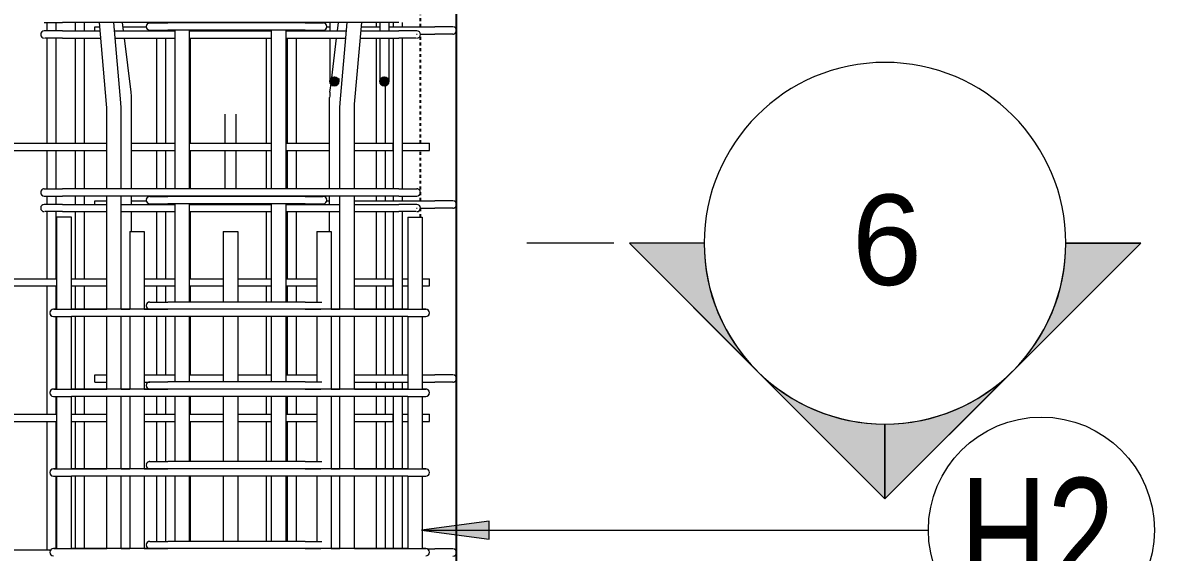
# Model space of a CAD drawing. Header units: millimetres. Extents: x -8986 to 3673, y -4076 to 6166.
# Drawn here: x -5469 to -4217, y -910 to -324 of the extents above; entities that cross this region are included whole.
import ezdxf

# ---------------------------------------------------------------- set-up
doc = ezdxf.new("R2010")
doc.units = ezdxf.units.MM
doc.linetypes.add('Dash', pattern=[6.36, 3.18, -3.18])
for name, color, linetype, lineweight in [('A-GENM', 13, 'Continuous', 18), ('A-WALL', 113, 'Continuous', 25), ('A-WALL-HDLN', 110, 'Dash', 25), ('G-ANNO-SYMB', 111, 'Continuous', 9), ('S-RBAR', 171, 'Continuous', 18), ('S-RBAR-IDEN', 171, 'Continuous', 9)]:
    doc.layers.add(name, color=color, linetype=linetype, lineweight=lineweight)
doc.styles.add('Arial', font='arial.ttf', dxfattribs={"height": 100})
doc.styles.add('Nirmala UI Semilight', font='NirmalaS.ttf', dxfattribs={"width": 0.8, "height": 125})

# ---------------------------------------------------------------- blocks, each defined once
blk = doc.blocks.new('12_7Ø_ Lifting Insert_COLUMN - 12_9Ø Lifting insert-V4-Elevation Front 1')
at = {"layer": 'A-GENM', "flags": 128}
for points in [[(-5245.2, -425), (-5245.2, -425), (-5245.2, -425.2), (-5245.2, -425.4), (-5245.2, -425.6), (-5245.2, -426), (-5245.2, -426.4), (-5245.2, -426.9), (-5245.2, -427.5), (-5245.2, -428.2), (-5245.2, -428.9), (-5245.2, -429.8), (-5245.2, -430.7), (-5245.2, -431.6), (-5245.2, -432.6), (-5245.2, -433.7), (-5245.2, -434.9), (-5245.2, -436.1), (-5245.2, -437.4), (-5245.2, -438.8), (-5245.2, -440.2), (-5245.2, -441.6), (-5245.2, -443.1), (-5245.2, -444.7), (-5245.2, -446.3), (-5245.2, -448), (-5245.2, -449.7), (-5245.2, -451.4), (-5245.2, -453.2), (-5245.2, -455), (-5245.2, -456.9)], [(-5232.5, -457.2), (-5232.5, -456), (-5232.5, -454.2), (-5232.5, -452.4), (-5232.5, -450.6), (-5232.5, -448.9), (-5232.5, -447.2), (-5232.5, -445.6), (-5232.5, -444), (-5232.5, -442.4), (-5232.5, -440.9), (-5232.5, -439.5), (-5232.5, -438.1), (-5232.5, -436.8), (-5232.5, -435.5), (-5232.5, -434.4), (-5232.5, -433.2), (-5232.5, -432.2), (-5232.5, -431.2), (-5232.5, -430.2), (-5232.5, -429.4), (-5232.5, -428.6), (-5232.5, -427.9), (-5232.5, -427.3), (-5232.5, -426.7), (-5232.5, -426.2), (-5232.5, -425.8), (-5232.5, -425.5), (-5232.5, -425.3), (-5232.5, -425.1), (-5232.5, -425), (-5232.5, -425)], [(-5245.2, -465.2), (-5245.2, -466.5), (-5245.2, -468.5), (-5245.2, -470.5), (-5245.2, -472.5), (-5245.2, -474.5), (-5245.2, -476.5), (-5245.2, -478.5), (-5245.2, -480.4), (-5245.2, -482.4), (-5245.2, -484.4), (-5245.2, -486.4), (-5245.2, -488.3), (-5245.2, -490.2), (-5245.2, -492.1), (-5245.2, -494), (-5245.2, -495.8), (-5245.2, -497.6), (-5245.2, -499.4), (-5245.2, -501.1), (-5245.2, -502.8), (-5245.2, -504.4), (-5245.2, -506), (-5245.2, -507.6)], [(-5232.5, -507.7), (-5232.5, -506.9), (-5232.5, -505.3), (-5232.5, -503.7), (-5232.5, -502), (-5232.5, -500.3), (-5232.5, -498.6), (-5232.5, -496.8), (-5232.5, -495), (-5232.5, -493.1), (-5232.5, -491.2), (-5232.5, -489.3), (-5232.5, -487.4), (-5232.5, -485.5), (-5232.5, -483.5), (-5232.5, -481.5), (-5232.5, -479.5), (-5232.5, -477.5), (-5232.5, -475.5), (-5232.5, -473.5), (-5232.5, -471.5), (-5232.5, -469.6), (-5232.5, -467.6), (-5232.5, -465.6)]]:
    blk.add_lwpolyline(points, dxfattribs=at)
blk = doc.blocks.new('Detail View - M_Section Head - Filled SHOP DWG-1002450-Elevation Front 1')
at = {"layer": 'G-ANNO-SYMB'}
h = blk.add_hatch(color=256, dxfattribs=at)
edge = h.paths.add_edge_path()
edge.add_line((-4956.3, 3722.1), (-4873.5, 3722.1))
edge.add_arc((-4673.5, 3722.1), 200, 180, 225)
edge.add_line((-4814.9, 3580.7), (-4956.3, 3722.1))
h = blk.add_hatch(color=256, dxfattribs=at)
edge = h.paths.add_edge_path()
edge.add_line((-4390.6, 3722.1), (-4532.1, 3580.7))
edge.add_arc((-4673.5, 3722.1), 200, 315, 360)
edge.add_line((-4473.5, 3722.1), (-4390.6, 3722.1))
h = blk.add_hatch(color=256, dxfattribs=at)
edge = h.paths.add_edge_path()
edge.add_line((-4673.5, 3439.3), (-4814.9, 3580.7))
edge.add_arc((-4673.5, 3722.1), 200, 225, 270)
edge.add_line((-4673.5, 3522.1), (-4673.5, 3439.3))
h = blk.add_hatch(color=256, dxfattribs=at)
edge = h.paths.add_edge_path()
edge.add_line((-4673.5, 3439.3), (-4673.5, 3522.1))
edge.add_arc((-4673.5, 3722.1), 200, 270, 315)
edge.add_line((-4532.1, 3580.7), (-4673.5, 3439.3))
for p, q in [((-4673.5, 3439.3), (-4956.3, 3722.1)), ((-4873.5, 3722.1), (-4956.3, 3722.1)), ((-4956.3, 3722.1), (-4814.9, 3580.7)), ((-4873.5, 3722.1), (-4956.3, 3722.1)), ((-4673.5, 3439.3), (-4390.6, 3722.1)), ((-4532.1, 3580.7), (-4390.6, 3722.1)), ((-4473.5, 3722.1), (-4390.6, 3722.1)), ((-4390.6, 3722.1), (-4473.5, 3722.1)), ((-4814.9, 3580.7), (-4673.5, 3439.3)), ((-4673.5, 3439.3), (-4532.1, 3580.7)), ((-4673.5, 3522.1), (-4673.5, 3439.3)), ((-4673.5, 3439.3), (-4673.5, 3522.1))]:
    blk.add_line(p, q, dxfattribs=at)
for start, end in [(360, 180), (180, 360), (180, 225), (315, 0), (225, 270), (270, 315)]:
    blk.add_arc((-4673.5, 3722.1), 200, start, end, dxfattribs=at)
blk = doc.blocks.new('M_Rebar Tag_rfa MARK - ARROW-794226-Elevation Front 1')
at = {"layer": 'S-RBAR-IDEN'}
blk.add_circle((-4341.9, 4689.8), 125, dxfattribs=at)

msp = doc.modelspace()

# ---------------------------------------------------------------- hatches: boundary and pattern name
at = {"layer": 'S-RBAR'}
h = msp.add_hatch(color=256, dxfattribs=at)
edge = h.paths.add_edge_path()
edge.add_arc((-5123.98647, -388.75), 5, 0, 360)
for points in [[(-5123.98647, -393.75), (-5118.98647, -388.75), (-5123.98647, -383.75), (-5128.98647, -388.75)], [(-5068.80383, -393.75), (-5063.80383, -388.75), (-5068.80383, -383.75), (-5073.80383, -388.75)]]:
    msp.add_hatch(color=256, dxfattribs=at).paths.add_polyline_path(points)
h = msp.add_hatch(color=256, dxfattribs=at)
edge = h.paths.add_edge_path()
edge.add_arc((-5068.80383, -388.75), 5, 0, 360)
at = {"layer": 'S-RBAR-IDEN'}
msp.add_hatch(color=256, dxfattribs=at).paths.add_polyline_path([(-5027.64264, -885.21562), (-4952.64264, -895.08956), (-4952.64264, -875.34168)])

# ---------------------------------------------------------------- linework, layer by layer
at = {"layer": 'A-WALL'}
msp.add_line((-4988.80383, -1395), (-4988.80383, 3660), dxfattribs=at)
at = {"layer": 'A-WALL-HDLN'}
for p, q in [((-5028.80383, -328.5), (-5028.80383, -315.24138)), ((-5028.80383, -457.2069), (-5028.80383, -336.5)), ((-5028.80383, -521), (-5028.80383, -465.2069)), ((-5028.80383, -538.93359), (-5028.80383, -529))]:
    msp.add_line(p, q, dxfattribs=at)
at = {"layer": 'G-ANNO-SYMB'}
msp.add_line((-4814.8691, -567.904), (-4911.12451, -567.904), dxfattribs=at)
at = {"layer": 'S-RBAR'}
for p, q in [((-5444.80383, -323.88743), (-5440.07244, -323.88743)), ((-5441.73624, -333.01925), (-5441.73624, -323.88743)), ((-5440.17735, -323.88743), (-5437.5966, -323.88743)), ((-5437.72163, -323.88743), (-5424.80383, -323.88743)), ((-5431.73624, -333.01925), (-5431.73624, -323.88743)), ((-5052.80383, -323.88743), (-5424.80383, -323.88743)), ((-5410.33233, -333.01925), (-5410.33233, -323.88743)), ((-5400.33233, -333.01925), (-5400.33233, -323.88743)), ((-5376.02502, -414.06537), (-5383.85444, -323.88743)), ((-5360.08499, -412.68143), (-5367.79424, -323.88743)), ((-5357.1246, -333.01925), (-5358.24584, -323.88743)), ((-5328.19784, -324.28909), (-5308.19784, -324.28909)), ((-5156.19784, -324.28909), (-5308.19784, -324.28909)), ((-5156.19784, -324.28909), (-5142.05571, -324.28909)), ((-5142.05571, -324.28909), (-5136.87933, -324.28909)), ((-5136.23873, -324.28909), (-5136.19784, -324.28909)), ((-5128.98647, -323.88743), (-5128.98647, -333.01925)), ((-5120.48306, -333.01925), (-5119.36182, -323.88743)), ((-5117.52267, -412.68143), (-5109.81342, -323.88743)), ((-5101.58264, -414.06537), (-5093.75323, -323.88743)), ((-5077.46797, -328.5), (-5077.46797, -323.88743)), ((-5073.80383, -323.88743), (-5073.80383, -333.01925)), ((-5063.80383, -323.88743), (-5063.80383, -333.01925)), ((-5058.59657, -328.5), (-5058.59657, -323.88743)), ((-5048.59657, -328.5), (-5048.59657, -323.88743)), ((-5424.80383, -333.01925), (-5444.80383, -333.01925)), ((-5424.80383, -333.01925), (-5383.06159, -333.01925)), ((-5388.80383, -328.5), (-5383.45396, -328.5)), ((-5388.80383, -333.01925), (-5388.80383, -328.5)), ((-5367.0014, -333.01925), (-5300.20383, -333.01925)), ((-5357.67949, -328.5), (-5332.17008, -328.5)), ((-5328.19784, -332.28909), (-5308.19784, -332.28909)), ((-5156.19784, -332.28909), (-5308.19784, -332.28909)), ((-5300.20383, -401.82469), (-5300.20383, -332.28909)), ((-5284.20383, -401.82469), (-5284.20383, -332.28909)), ((-5284.20383, -333.01925), (-5193.40383, -333.01925)), ((-5193.40383, -401.82469), (-5193.40383, -332.28909)), ((-5177.40383, -401.82469), (-5177.40383, -332.28909)), ((-5177.40383, -333.01925), (-5110.60626, -333.01925)), ((-5156.19784, -332.28909), (-5143.28004, -332.28909)), ((-5143.40508, -332.28909), (-5140.82432, -332.28909)), ((-5140.92924, -332.28909), (-5136.19784, -332.28909)), ((-5132.22561, -328.5), (-5128.98647, -328.5)), ((-5094.54607, -333.01925), (-5052.80383, -333.01925)), ((-5094.1537, -328.5), (-5073.80383, -328.5)), ((-5063.80383, -328.5), (-5012.80383, -328.5)), ((-5032.80383, -333.01925), (-5052.80383, -333.01925)), ((-5033.10034, -336.5), (-5032.34558, -336.5)), ((-5028.87219, -336.5), (-5012.80383, -336.5)), ((-4992.80383, -328.5), (-5012.80383, -328.5)), ((-4992.80383, -336.5), (-5012.80383, -336.5)), ((-5438.94597, -341.01925), (-5444.12235, -341.01925)), ((-5441.73624, -457.2069), (-5441.73624, -341.01925)), ((-5424.80383, -341.01925), (-5438.94597, -341.01925)), ((-5431.73624, -457.2069), (-5431.73624, -341.01925)), ((-5424.80383, -341.01925), (-5382.36702, -341.01925)), ((-5410.33233, -457.2069), (-5410.33233, -341.01925)), ((-5400.33233, -457.2069), (-5400.33233, -341.01925)), ((-5366.30683, -341.01925), (-5300.20383, -341.01925)), ((-5348.7917, -400.88523), (-5356.14232, -341.01925)), ((-5320.31349, -457.2069), (-5320.31349, -341.01925)), ((-5310.31349, -457.2069), (-5310.31349, -341.01925)), ((-5284.20383, -341.01925), (-5193.40383, -341.01925)), ((-5283.08708, -457.2069), (-5283.08708, -341.01925)), ((-5198.89073, -457.2069), (-5198.89073, -341.01925)), ((-5177.40383, -341.01925), (-5111.30083, -341.01925)), ((-5175.84182, -457.2069), (-5175.84182, -341.01925)), ((-5165.84182, -457.2069), (-5165.84182, -341.01925)), ((-5128.98647, -341.01925), (-5128.98647, -353.75)), ((-5126.86975, -385.03462), (-5121.46534, -341.01925)), ((-5095.24064, -341.01925), (-5052.80383, -341.01925)), ((-5077.46797, -457.2069), (-5077.46797, -341.01925)), ((-5073.80383, -341.01925), (-5073.80383, -353.75)), ((-5063.80383, -341.01925), (-5063.80383, -353.75)), ((-5058.59657, -507.71982), (-5058.59657, -341.01925)), ((-5038.66169, -341.01925), (-5052.80383, -341.01925)), ((-5048.59657, -507.71982), (-5048.59657, -341.01925)), ((-5033.48531, -341.01925), (-5038.66169, -341.01925)), ((-5128.98647, -353.75), (-5128.98647, -388.75)), ((-5073.80383, -353.75), (-5073.80383, -388.75)), ((-5063.80383, -353.75), (-5063.80383, -388.75)), ((-5123.98647, -383.75), (-5128.98647, -388.75)), ((-5118.98647, -388.75), (-5123.98647, -383.75)), ((-5118.98647, -385.78092), (-5118.98647, -388.75)), ((-5068.80383, -383.75), (-5073.80383, -388.75)), ((-5063.80383, -388.75), (-5068.80383, -383.75)), ((-5128.98647, -388.75), (-5123.98647, -393.75)), ((-5128.81596, -400.88523), (-5127.69177, -391.72945)), ((-5123.98647, -393.75), (-5118.98647, -388.75)), ((-5073.80383, -388.75), (-5068.80383, -393.75)), ((-5068.80383, -393.75), (-5063.80383, -388.75)), ((-5067.46797, -389.58413), (-5067.46797, -388.75)), ((-5067.46797, -457.2069), (-5067.46797, -393.57963)), ((-5359.84418, -418.24817), (-5360.08499, -412.68143)), ((-5348.43392, -507.71982), (-5348.43392, -406.73495)), ((-5300.20383, -406.69946), (-5300.20383, -401.82469)), ((-5300.20383, -507.71982), (-5300.20383, -406.69946)), ((-5284.20383, -406.69946), (-5284.20383, -401.82469)), ((-5284.20383, -507.71982), (-5284.20383, -406.69946)), ((-5193.40383, -406.69946), (-5193.40383, -401.82469)), ((-5193.40383, -507.71982), (-5193.40383, -406.69946)), ((-5177.40383, -406.69946), (-5177.40383, -401.82469)), ((-5177.40383, -507.71982), (-5177.40383, -406.69946)), ((-5129.17374, -507.71982), (-5129.17374, -406.73495)), ((-5117.76348, -418.24817), (-5117.52267, -412.68143)), ((-5375.84418, -418.24817), (-5376.02502, -414.06537)), ((-5375.84418, -507.71982), (-5375.84418, -418.24817)), ((-5359.84418, -507.71982), (-5359.84418, -418.24817)), ((-5117.76348, -507.71982), (-5117.76348, -418.24817)), ((-5101.76348, -418.24817), (-5101.58264, -414.06537)), ((-5101.76348, -507.71982), (-5101.76348, -418.24817)), ((-6276.57043, -457.2069), (-5375.84418, -457.2069)), ((-5348.43392, -457.2069), (-5300.20383, -457.2069)), ((-5284.20383, -457.2069), (-5193.40383, -457.2069)), ((-5177.40383, -457.2069), (-5129.17374, -457.2069)), ((-5101.76348, -457.2069), (-5058.80383, -457.2069)), ((-5058.80383, -465.2069), (-5058.80383, -457.2069)), ((-5048.59657, -457.2069), (-5018.80383, -457.2069)), ((-5018.80383, -465.2069), (-5018.80383, -457.2069)), ((-6277.51324, -465.2069), (-5375.84418, -465.2069)), ((-5441.73624, -507.71982), (-5441.73624, -465.2069)), ((-5431.73624, -507.71982), (-5431.73624, -465.2069)), ((-5410.33233, -507.71982), (-5410.33233, -465.2069)), ((-5400.33233, -507.71982), (-5400.33233, -465.2069)), ((-5348.43392, -465.2069), (-5300.20383, -465.2069)), ((-5320.31349, -507.71982), (-5320.31349, -465.2069)), ((-5310.31349, -507.71982), (-5310.31349, -465.2069)), ((-5284.20383, -465.2069), (-5193.40383, -465.2069)), ((-5283.08708, -507.71982), (-5283.08708, -465.2069)), ((-5198.89073, -507.71982), (-5198.89073, -465.2069)), ((-5177.40383, -465.2069), (-5129.17374, -465.2069)), ((-5175.84182, -507.71982), (-5175.84182, -465.2069)), ((-5165.84182, -507.71982), (-5165.84182, -465.2069)), ((-5101.76348, -465.2069), (-5058.80383, -465.2069)), ((-5077.46797, -507.71982), (-5077.46797, -465.2069)), ((-5067.46797, -507.71982), (-5067.46797, -465.2069)), ((-5048.59657, -465.2069), (-5018.80383, -465.2069)), ((-5444.80383, -507.71982), (-5444.7204, -507.71982)), ((-5444.12235, -507.71982), (-5438.94597, -507.71982)), ((-5438.94597, -507.71982), (-5424.80383, -507.71982)), ((-5052.80383, -507.71982), (-5424.80383, -507.71982)), ((-5052.80383, -507.71982), (-5032.80383, -507.71982)), ((-5444.80383, -515.71982), (-5440.07244, -515.71982)), ((-5424.80383, -524.93359), (-5444.80383, -524.93359)), ((-5441.73624, -524.93359), (-5441.73624, -515.71982)), ((-5440.17735, -515.71982), (-5437.5966, -515.71982)), ((-5437.72163, -515.71982), (-5424.80383, -515.71982)), ((-5431.73624, -524.93359), (-5431.73624, -515.71982)), ((-5052.80383, -515.71982), (-5424.80383, -515.71982)), ((-5424.80383, -524.93359), (-5375.84418, -524.93359)), ((-5410.33233, -524.93359), (-5410.33233, -515.71982)), ((-5400.33233, -524.93359), (-5400.33233, -515.71982)), ((-5388.80383, -521), (-5375.84418, -521)), ((-5388.80383, -524.93359), (-5388.80383, -521)), ((-5375.84418, -641), (-5375.84418, -515.71982)), ((-5359.84418, -641), (-5359.84418, -515.71982)), ((-5359.84418, -524.93359), (-5300.20383, -524.93359)), ((-5348.43392, -524.93359), (-5348.43392, -515.71982)), ((-5348.43392, -521), (-5332.08558, -521)), ((-5328.19784, -516.14726), (-5308.19784, -516.14726)), ((-5328.19784, -524.14726), (-5308.19784, -524.14726)), ((-5156.19784, -516.14726), (-5308.19784, -516.14726)), ((-5156.19784, -524.14726), (-5308.19784, -524.14726)), ((-5300.20383, -632.93359), (-5300.20383, -524.14726)), ((-5284.20383, -632.93359), (-5284.20383, -524.14726)), ((-5284.20383, -524.93359), (-5193.40383, -524.93359)), ((-5193.40383, -632.93359), (-5193.40383, -524.14726)), ((-5177.40383, -632.93359), (-5177.40383, -524.14726)), ((-5177.40383, -524.93359), (-5117.76348, -524.93359)), ((-5156.19784, -516.14726), (-5142.05571, -516.14726)), ((-5156.19784, -524.14726), (-5143.28004, -524.14726)), ((-5143.40508, -524.14726), (-5140.82432, -524.14726)), ((-5142.05571, -516.14726), (-5136.87933, -516.14726)), ((-5140.92924, -524.14726), (-5136.19784, -524.14726)), ((-5136.23873, -516.14726), (-5136.19784, -516.14726)), ((-5132.31011, -521), (-5129.17374, -521)), ((-5129.17374, -524.93359), (-5129.17374, -515.71982)), ((-5117.76348, -641), (-5117.76348, -515.71982)), ((-5101.76348, -641), (-5101.76348, -515.71982)), ((-5101.76348, -521), (-5012.80383, -521)), ((-5101.76348, -524.93359), (-5052.80383, -524.93359)), ((-5077.46797, -521), (-5077.46797, -515.71982)), ((-5067.46797, -521), (-5067.46797, -515.71982)), ((-5058.59657, -521), (-5058.59657, -515.71982)), ((-5052.80383, -515.71982), (-5032.80383, -515.71982)), ((-5032.80383, -524.93359), (-5052.80383, -524.93359)), ((-5048.59657, -521), (-5048.59657, -515.71982)), ((-4992.80383, -521), (-5012.80383, -521)), ((-5438.94597, -532.93359), (-5444.12235, -532.93359)), ((-5441.73624, -607.17241), (-5441.73624, -532.93359)), ((-5424.80383, -532.93359), (-5438.94597, -532.93359)), ((-5431.73624, -607.17241), (-5431.73624, -532.93359)), ((-5424.80383, -532.93359), (-5375.84418, -532.93359)), ((-5410.33233, -607.17241), (-5410.33233, -532.93359)), ((-5400.33233, -607.17241), (-5400.33233, -532.93359)), ((-5359.84418, -532.93359), (-5300.20383, -532.93359)), ((-5348.43392, -555), (-5348.43392, -532.93359)), ((-5320.31349, -607.17241), (-5320.31349, -532.93359)), ((-5310.31349, -607.17241), (-5310.31349, -532.93359)), ((-5284.20383, -532.93359), (-5193.40383, -532.93359)), ((-5283.08708, -607.17241), (-5283.08708, -532.93359)), ((-5198.89073, -607.17241), (-5198.89073, -532.93359)), ((-5177.40383, -532.93359), (-5117.76348, -532.93359)), ((-5175.84182, -607.17241), (-5175.84182, -532.93359)), ((-5165.84182, -607.17241), (-5165.84182, -532.93359)), ((-5129.17374, -555), (-5129.17374, -532.93359)), ((-5101.76348, -532.93359), (-5052.80383, -532.93359)), ((-5077.46797, -607.17241), (-5077.46797, -532.93359)), ((-5067.46797, -607.17241), (-5067.46797, -532.93359)), ((-5058.59657, -640.93359), (-5058.59657, -532.93359)), ((-5038.66169, -532.93359), (-5052.80383, -532.93359)), ((-5048.59657, -640.93359), (-5048.59657, -532.93359)), ((-5033.48531, -532.93359), (-5038.66169, -532.93359)), ((-5033.15023, -529), (-5032.26848, -529)), ((-5028.85479, -529), (-5012.80383, -529)), ((-4992.80383, -529), (-5012.80383, -529)), ((-5414.80383, -538.93359), (-5430.80383, -538.93359)), ((-5430.80383, -641), (-5430.80383, -538.93359)), ((-5414.80383, -641), (-5414.80383, -538.93359)), ((-5042.80383, -538.93359), (-5042.80383, -641)), ((-5042.80383, -538.93359), (-5026.80383, -538.93359)), ((-5026.80383, -538.93359), (-5026.80383, -641)), ((-5350.20383, -555), (-5350.20383, -641)), ((-5350.20383, -555), (-5334.20383, -555)), ((-5334.20383, -555), (-5334.20383, -641)), ((-5246.80383, -555), (-5246.80383, -632.93359)), ((-5246.80383, -555), (-5230.80383, -555)), ((-5230.80383, -555), (-5230.80383, -632.93359)), ((-5143.40383, -555), (-5143.40383, -632.93359)), ((-5143.40383, -555), (-5127.40383, -555)), ((-5127.40383, -555), (-5127.40383, -641)), ((-6212.01785, -607.17241), (-5430.97568, -607.17241)), ((-5414.80383, -607.17241), (-5375.84418, -607.17241)), ((-5334.20383, -607.17241), (-5300.20383, -607.17241)), ((-5284.20383, -607.17241), (-5246.80383, -607.17241)), ((-5230.80383, -607.17241), (-5193.40383, -607.17241)), ((-5177.40383, -607.17241), (-5143.40383, -607.17241)), ((-5101.76348, -607.17241), (-5058.80383, -607.17241)), ((-5058.80383, -615.17241), (-5058.80383, -607.17241)), ((-5048.59657, -607.17241), (-5042.80383, -607.17241)), ((-5026.80383, -607.17241), (-5018.80383, -607.17241)), ((-5018.80383, -615.17241), (-5018.80383, -607.17241)), ((-6212.01785, -615.17241), (-5430.97568, -615.17241)), ((-5441.73624, -757.13793), (-5441.73624, -615.17241)), ((-5431.73624, -640.93359), (-5431.73624, -615.17241)), ((-5414.80383, -615.17241), (-5375.84418, -615.17241)), ((-5410.33233, -640.93359), (-5410.33233, -615.17241)), ((-5400.33233, -640.93359), (-5400.33233, -615.17241)), ((-5334.20383, -615.17241), (-5300.20383, -615.17241)), ((-5320.31349, -632.93359), (-5320.31349, -615.17241)), ((-5310.31349, -632.93359), (-5310.31349, -615.17241)), ((-5284.20383, -615.17241), (-5246.80383, -615.17241)), ((-5283.08708, -632.93359), (-5283.08708, -615.17241)), ((-5230.80383, -615.17241), (-5193.40383, -615.17241)), ((-5198.89073, -632.93359), (-5198.89073, -615.17241)), ((-5177.40383, -615.17241), (-5143.40383, -615.17241)), ((-5175.84182, -632.93359), (-5175.84182, -615.17241)), ((-5165.84182, -632.93359), (-5165.84182, -615.17241)), ((-5101.76348, -615.17241), (-5058.80383, -615.17241)), ((-5077.46797, -640.93359), (-5077.46797, -615.17241)), ((-5067.46797, -640.93359), (-5067.46797, -615.17241)), ((-5048.59657, -615.17241), (-5042.80383, -615.17241)), ((-5026.80383, -615.17241), (-5018.80383, -615.17241)), ((-5328.19784, -632.93359), (-5308.19784, -632.93359)), ((-5156.19784, -632.93359), (-5308.19784, -632.93359)), ((-5156.19784, -632.93359), (-5142.05571, -632.93359)), ((-5142.05571, -632.93359), (-5137.9911, -632.93359)), ((-5431.24526, -640.93359), (-5434.80383, -640.93359)), ((-5434.80383, -641), (-5434.7204, -641)), ((-5434.80383, -649), (-5430.07244, -649)), ((-5434.12235, -641), (-5428.94597, -641)), ((-5431.73624, -729.18359), (-5431.73624, -649)), ((-5430.80383, -729.25), (-5430.80383, -649)), ((-5430.17735, -649), (-5427.5966, -649)), ((-5428.94597, -641), (-5414.80383, -641)), ((-5427.72163, -649), (-5414.80383, -649)), ((-5414.80383, -640.93359), (-5375.84418, -640.93359)), ((-5042.80383, -641), (-5414.80383, -641)), ((-5042.80383, -649), (-5414.80383, -649)), ((-5414.80383, -729.25), (-5414.80383, -649)), ((-5410.33233, -729.18359), (-5410.33233, -649)), ((-5400.33233, -729.18359), (-5400.33233, -649)), ((-5375.84418, -729.25), (-5375.84418, -649)), ((-5359.84418, -640.93359), (-5350.20383, -640.93359)), ((-5359.84418, -729.25), (-5359.84418, -649)), ((-5350.20383, -649), (-5350.20383, -729.25)), ((-5334.20383, -640.93359), (-5328.19784, -640.93359)), ((-5334.20383, -649), (-5334.20383, -729.25)), ((-5328.19784, -640.93359), (-5308.19784, -640.93359)), ((-5320.31349, -713.5), (-5320.31349, -649)), ((-5310.31349, -713.5), (-5310.31349, -649)), ((-5156.19784, -640.93359), (-5308.19784, -640.93359)), ((-5300.20383, -721.18359), (-5300.20383, -649)), ((-5284.20383, -721.18359), (-5284.20383, -649)), ((-5283.08708, -713.5), (-5283.08708, -649)), ((-5246.80383, -649), (-5246.80383, -721.18359)), ((-5230.80383, -649), (-5230.80383, -721.18359)), ((-5198.89073, -713.5), (-5198.89073, -649)), ((-5193.40383, -721.18359), (-5193.40383, -649)), ((-5177.40383, -721.18359), (-5177.40383, -649)), ((-5175.84182, -713.5), (-5175.84182, -649)), ((-5165.84182, -713.5), (-5165.84182, -649)), ((-5156.19784, -640.93359), (-5143.28004, -640.93359)), ((-5143.40508, -640.93359), (-5140.82432, -640.93359)), ((-5143.40383, -649), (-5143.40383, -721.18359)), ((-5140.92924, -640.93359), (-5138.87734, -640.93359)), ((-5127.40383, -640.93359), (-5117.76348, -640.93359)), ((-5127.40383, -649), (-5127.40383, -729.25)), ((-5117.76348, -729.25), (-5117.76348, -649)), ((-5101.76348, -640.93359), (-5042.80383, -640.93359)), ((-5101.76348, -729.25), (-5101.76348, -649)), ((-5077.46797, -713.5), (-5077.46797, -649)), ((-5067.46797, -713.5), (-5067.46797, -649)), ((-5058.59657, -713.5), (-5058.59657, -649)), ((-5048.59657, -713.5), (-5048.59657, -649)), ((-5042.80383, -641), (-5022.80383, -641)), ((-5042.80383, -649), (-5022.80383, -649)), ((-5042.80383, -649), (-5042.80383, -729.25)), ((-5026.80383, -649), (-5026.80383, -729.25)), ((-5022.80383, -640.93359), (-5026.50361, -640.93359)), ((-5388.80383, -713.5), (-5375.84418, -713.5)), ((-5388.80383, -721.5), (-5388.80383, -713.5)), ((-5334.20383, -713.5), (-5300.20383, -713.5)), ((-5284.20383, -713.5), (-5246.80383, -713.5)), ((-5230.80383, -713.5), (-5193.40383, -713.5)), ((-5177.40383, -713.5), (-5143.40383, -713.5)), ((-5101.76348, -713.5), (-5042.80383, -713.5)), ((-5026.80383, -713.5), (-5012.80383, -713.5)), ((-4992.80383, -713.5), (-5012.80383, -713.5)), ((-5388.80383, -721.5), (-5375.84418, -721.5)), ((-5334.20383, -721.5), (-5329.66794, -721.5)), ((-5329.20941, -721.5), (-5328.13992, -721.5)), ((-5328.19784, -721.18359), (-5308.19784, -721.18359)), ((-5156.19784, -721.18359), (-5308.19784, -721.18359)), ((-5156.19784, -721.18359), (-5142.05571, -721.18359)), ((-5142.05571, -721.18359), (-5137.9911, -721.18359)), ((-5101.76348, -721.5), (-5042.80383, -721.5)), ((-5077.46797, -729.18359), (-5077.46797, -721.5)), ((-5067.46797, -729.18359), (-5067.46797, -721.5)), ((-5058.59657, -729.18359), (-5058.59657, -721.5)), ((-5048.59657, -729.18359), (-5048.59657, -721.5)), ((-5026.80383, -721.5), (-5012.80383, -721.5)), ((-4992.80383, -721.5), (-5012.80383, -721.5)), ((-5431.24526, -729.18359), (-5434.80383, -729.18359)), ((-5434.80383, -729.25), (-5434.7204, -729.25)), ((-5434.80383, -737.25), (-5430.07244, -737.25)), ((-5434.12235, -729.25), (-5428.94597, -729.25)), ((-5431.73624, -757.13793), (-5431.73624, -737.25)), ((-5430.80383, -817.5), (-5430.80383, -737.25)), ((-5430.17735, -737.25), (-5427.5966, -737.25)), ((-5428.94597, -729.25), (-5414.80383, -729.25)), ((-5427.72163, -737.25), (-5414.80383, -737.25)), ((-5414.80383, -729.18359), (-5375.84418, -729.18359)), ((-5042.80383, -729.25), (-5414.80383, -729.25)), ((-5042.80383, -737.25), (-5414.80383, -737.25)), ((-5414.80383, -817.5), (-5414.80383, -737.25)), ((-5410.33233, -757.13793), (-5410.33233, -737.25)), ((-5400.33233, -757.13793), (-5400.33233, -737.25)), ((-5375.84418, -817.5), (-5375.84418, -737.25)), ((-5359.84418, -729.18359), (-5350.20383, -729.18359)), ((-5359.84418, -817.5), (-5359.84418, -737.25)), ((-5350.20383, -737.25), (-5350.20383, -817.5)), ((-5334.20383, -729.18359), (-5328.19784, -729.18359)), ((-5334.20383, -737.25), (-5334.20383, -817.5)), ((-5328.19784, -729.18359), (-5308.19784, -729.18359)), ((-5320.31349, -757.13793), (-5320.31349, -737.25)), ((-5310.31349, -757.13793), (-5310.31349, -737.25)), ((-5156.19784, -729.18359), (-5308.19784, -729.18359)), ((-5300.20383, -809.43359), (-5300.20383, -737.25)), ((-5284.20383, -809.43359), (-5284.20383, -737.25)), ((-5283.08708, -757.13793), (-5283.08708, -737.25)), ((-5246.80383, -737.25), (-5246.80383, -809.43359)), ((-5230.80383, -737.25), (-5230.80383, -809.43359)), ((-5198.89073, -757.13793), (-5198.89073, -737.25)), ((-5193.40383, -809.43359), (-5193.40383, -737.25)), ((-5177.40383, -809.43359), (-5177.40383, -737.25)), ((-5175.84182, -757.13793), (-5175.84182, -737.25)), ((-5165.84182, -757.13793), (-5165.84182, -737.25)), ((-5156.19784, -729.18359), (-5143.28004, -729.18359)), ((-5143.40508, -729.18359), (-5140.82432, -729.18359)), ((-5143.40383, -737.25), (-5143.40383, -809.43359)), ((-5140.92924, -729.18359), (-5138.87734, -729.18359)), ((-5127.40383, -729.18359), (-5117.76348, -729.18359)), ((-5127.40383, -737.25), (-5127.40383, -817.5)), ((-5117.76348, -817.5), (-5117.76348, -737.25)), ((-5101.76348, -729.18359), (-5042.80383, -729.18359)), ((-5101.76348, -817.5), (-5101.76348, -737.25)), ((-5077.46797, -757.13793), (-5077.46797, -737.25)), ((-5067.46797, -757.13793), (-5067.46797, -737.25)), ((-5058.59657, -817.43359), (-5058.59657, -737.25)), ((-5048.59657, -817.43359), (-5048.59657, -737.25)), ((-5042.80383, -729.25), (-5022.80383, -729.25)), ((-5042.80383, -737.25), (-5022.80383, -737.25)), ((-5042.80383, -737.25), (-5042.80383, -817.5)), ((-5026.80383, -737.25), (-5026.80383, -817.5)), ((-5022.80383, -729.18359), (-5026.50361, -729.18359)), ((-6212.01785, -757.13793), (-5430.97568, -757.13793)), ((-5414.80383, -757.13793), (-5375.84418, -757.13793)), ((-5334.20383, -757.13793), (-5300.20383, -757.13793)), ((-5284.20383, -757.13793), (-5246.80383, -757.13793)), ((-5230.80383, -757.13793), (-5193.40383, -757.13793)), ((-5177.40383, -757.13793), (-5143.40383, -757.13793)), ((-5101.76348, -757.13793), (-5058.80383, -757.13793)), ((-5058.80383, -765.13793), (-5058.80383, -757.13793)), ((-5048.59657, -757.13793), (-5042.80383, -757.13793)), ((-5026.80383, -757.13793), (-5018.80383, -757.13793)), ((-5018.80383, -765.13793), (-5018.80383, -757.13793)), ((-6212.01785, -765.13793), (-5430.97568, -765.13793)), ((-5441.73624, -907.10345), (-5441.73624, -765.13793)), ((-5431.73624, -817.43359), (-5431.73624, -765.13793)), ((-5414.80383, -765.13793), (-5375.84418, -765.13793)), ((-5410.33233, -817.43359), (-5410.33233, -765.13793)), ((-5400.33233, -817.43359), (-5400.33233, -765.13793)), ((-5334.20383, -765.13793), (-5300.20383, -765.13793)), ((-5320.31349, -809.43359), (-5320.31349, -765.13793)), ((-5310.31349, -809.43359), (-5310.31349, -765.13793)), ((-5284.20383, -765.13793), (-5246.80383, -765.13793)), ((-5283.08708, -809.43359), (-5283.08708, -765.13793)), ((-5230.80383, -765.13793), (-5193.40383, -765.13793)), ((-5198.89073, -809.43359), (-5198.89073, -765.13793)), ((-5177.40383, -765.13793), (-5143.40383, -765.13793)), ((-5175.84182, -809.43359), (-5175.84182, -765.13793)), ((-5165.84182, -809.43359), (-5165.84182, -765.13793)), ((-5101.76348, -765.13793), (-5058.80383, -765.13793)), ((-5077.46797, -817.43359), (-5077.46797, -765.13793)), ((-5067.46797, -817.43359), (-5067.46797, -765.13793)), ((-5048.59657, -765.13793), (-5042.80383, -765.13793)), ((-5026.80383, -765.13793), (-5018.80383, -765.13793)), ((-5328.19784, -809.43359), (-5308.19784, -809.43359)), ((-5156.19784, -809.43359), (-5308.19784, -809.43359)), ((-5156.19784, -809.43359), (-5142.05571, -809.43359)), ((-5142.05571, -809.43359), (-5137.9911, -809.43359)), ((-5431.24526, -817.43359), (-5434.80383, -817.43359)), ((-5434.80383, -817.5), (-5434.7204, -817.5)), ((-5434.80383, -825.5), (-5430.07244, -825.5)), ((-5434.12235, -817.5), (-5428.94597, -817.5)), ((-5431.73624, -905.68359), (-5431.73624, -825.5)), ((-5430.80383, -905.75), (-5430.80383, -825.5)), ((-5430.17735, -825.5), (-5427.5966, -825.5)), ((-5428.94597, -817.5), (-5414.80383, -817.5)), ((-5427.72163, -825.5), (-5414.80383, -825.5)), ((-5414.80383, -817.43359), (-5375.84418, -817.43359)), ((-5042.80383, -817.5), (-5414.80383, -817.5)), ((-5042.80383, -825.5), (-5414.80383, -825.5)), ((-5414.80383, -905.75), (-5414.80383, -825.5)), ((-5410.33233, -905.68359), (-5410.33233, -825.5)), ((-5400.33233, -905.68359), (-5400.33233, -825.5)), ((-5375.84418, -905.75), (-5375.84418, -825.5)), ((-5359.84418, -817.43359), (-5350.20383, -817.43359)), ((-5359.84418, -905.75), (-5359.84418, -825.5)), ((-5350.20383, -825.5), (-5350.20383, -905.75)), ((-5334.20383, -817.43359), (-5328.19784, -817.43359)), ((-5334.20383, -825.5), (-5334.20383, -905.75)), ((-5328.19784, -817.43359), (-5308.19784, -817.43359)), ((-5320.31349, -897.68359), (-5320.31349, -825.5)), ((-5310.31349, -897.68359), (-5310.31349, -825.5)), ((-5156.19784, -817.43359), (-5308.19784, -817.43359)), ((-5300.20383, -897.68359), (-5300.20383, -825.5)), ((-5284.20383, -897.68359), (-5284.20383, -825.5)), ((-5283.08708, -897.68359), (-5283.08708, -825.5)), ((-5246.80383, -825.5), (-5246.80383, -897.68359)), ((-5230.80383, -825.5), (-5230.80383, -897.68359)), ((-5198.89073, -897.68359), (-5198.89073, -825.5)), ((-5193.40383, -897.68359), (-5193.40383, -825.5)), ((-5177.40383, -897.68359), (-5177.40383, -825.5)), ((-5175.84182, -897.68359), (-5175.84182, -825.5)), ((-5165.84182, -897.68359), (-5165.84182, -825.5)), ((-5156.19784, -817.43359), (-5143.28004, -817.43359)), ((-5143.40508, -817.43359), (-5140.82432, -817.43359)), ((-5143.40383, -825.5), (-5143.40383, -897.68359)), ((-5140.92924, -817.43359), (-5138.87734, -817.43359)), ((-5127.40383, -817.43359), (-5117.76348, -817.43359)), ((-5127.40383, -825.5), (-5127.40383, -905.75)), ((-5117.76348, -905.75), (-5117.76348, -825.5)), ((-5101.76348, -817.43359), (-5042.80383, -817.43359)), ((-5101.76348, -905.75), (-5101.76348, -825.5)), ((-5077.46797, -905.68359), (-5077.46797, -825.5)), ((-5067.46797, -905.68359), (-5067.46797, -825.5)), ((-5058.59657, -905.68359), (-5058.59657, -825.5)), ((-5048.59657, -905.68359), (-5048.59657, -825.5)), ((-5042.80383, -817.5), (-5022.80383, -817.5)), ((-5042.80383, -825.5), (-5022.80383, -825.5)), ((-5042.80383, -825.5), (-5042.80383, -905.75)), ((-5026.80383, -825.5), (-5026.80383, -905.75)), ((-5022.80383, -817.43359), (-5026.50361, -817.43359)), ((-5328.19784, -897.68359), (-5308.19784, -897.68359)), ((-5156.19784, -897.68359), (-5308.19784, -897.68359)), ((-5156.19784, -897.68359), (-5142.05571, -897.68359)), ((-5142.05571, -897.68359), (-5137.9911, -897.68359)), ((-6205.1765, -907.10345), (-5437.48211, -907.10345)), ((-5431.24526, -905.68359), (-5434.80383, -905.68359)), ((-5434.80383, -905.75), (-5434.7204, -905.75)), ((-5434.12235, -905.75), (-5428.94597, -905.75)), ((-5428.94597, -905.75), (-5414.80383, -905.75)), ((-5414.80383, -905.68359), (-5375.84418, -905.68359)), ((-5042.80383, -905.75), (-5414.80383, -905.75)), ((-5359.84418, -905.68359), (-5350.20383, -905.68359)), ((-5334.20383, -905.68359), (-5328.19784, -905.68359)), ((-5328.19784, -905.68359), (-5308.19784, -905.68359)), ((-5156.19784, -905.68359), (-5308.19784, -905.68359)), ((-5156.19784, -905.68359), (-5143.28004, -905.68359)), ((-5143.40508, -905.68359), (-5140.82432, -905.68359)), ((-5140.92924, -905.68359), (-5138.87734, -905.68359)), ((-5127.40383, -905.68359), (-5117.76348, -905.68359)), ((-5101.76348, -905.68359), (-5042.80383, -905.68359)), ((-5042.80383, -905.75), (-5022.80383, -905.75)), ((-5022.80383, -905.68359), (-5026.50361, -905.68359)), ((-5021.33373, -906), (-5012.80383, -906)), ((-4992.80383, -906), (-5012.80383, -906))]:
    msp.add_line(p, q, dxfattribs=at)
for centre in [(-5123.98647, -388.75), (-5068.80383, -388.75)]:
    msp.add_circle(centre, 5, dxfattribs=at)
for centre, radius, start, end in [((-5328.19784, -328.28909), 4, 90, 270), ((-5328.19784, -328.28909), 4, 120, 165), ((-5328.19784, -328.28909), 4, 90, 105), ((-5136.19784, -328.28909), 4, 270, 90), ((-5136.19784, -328.28909), 4, 75, 90), ((-5136.19784, -328.28909), 4, 270, 90), ((-5136.19784, -328.28909), 4, 15, 60), ((-5444.80383, -337.01925), 4, 90, 270), ((-5032.80383, -337.01925), 4, 270, 90), ((-4992.80383, -332.5), 4, 270, 90), ((-4992.80383, -332.5), 4, 270, 285), ((-4992.80383, -332.5), 4, 15, 60), ((-4992.80383, -332.5), 4, 300, 345), ((-5123.98647, -388.75), 5, 180, 0), ((-5068.80383, -388.75), 5, 180, 0), ((-5396.43392, -406.73495), 48, 0, 7), ((-5081.17374, -406.73495), 48, 173, 180), ((-5444.80383, -511.71982), 4, 90, 270), ((-5444.80383, -511.71982), 4, 90, 270), ((-5444.80383, -511.71982), 4, 120, 165), ((-5444.80383, -511.71982), 4, 195, 240), ((-5444.80383, -511.71982), 4, 90, 105), ((-5032.80383, -511.71982), 4, 75, 90), ((-5032.80383, -511.71982), 4, 270, 90), ((-5032.80383, -511.71982), 4, 15, 60), ((-5032.80383, -511.71982), 4, 300, 345), ((-5444.80383, -528.93359), 4, 90, 270), ((-5328.19784, -520.14726), 4, 90, 270), ((-5328.19784, -520.14726), 4, 120, 165), ((-5328.19784, -520.14726), 4, 90, 105), ((-5136.19784, -520.14726), 4, 270, 90), ((-5136.19784, -520.14726), 4, 75, 90), ((-5136.19784, -520.14726), 4, 270, 90), ((-5136.19784, -520.14726), 4, 15, 60), ((-5032.80383, -528.93359), 4, 270, 90), ((-4992.80383, -525), 4, 270, 90), ((-4992.80383, -525), 4, 15, 60), ((-4992.80383, -525), 4, 270, 285), ((-4992.80383, -525), 4, 300, 345), ((-5328.19784, -636.93359), 4, 90, 270), ((-5328.19784, -636.93359), 4, 120, 165), ((-5328.19784, -636.93359), 4, 195, 240), ((-5328.19784, -636.93359), 4, 90, 105), ((-5434.80383, -645), 4, 90, 270), ((-5434.80383, -645), 4, 90, 270), ((-5434.80383, -644.93359), 4, 90, 165), ((-5434.80383, -644.93359), 4, 195, 237.75630688), ((-5022.80383, -644.93359), 4, 15.53894243, 90), ((-5022.80383, -645), 4, 270, 90), ((-5022.80383, -645), 4, 300, 344.46105757), ((-5022.80383, -645), 4, 15.53894243, 57.75630688), ((-5022.80383, -644.93359), 4, 302.24369312, 344.46105757), ((-4992.80383, -717.5), 4, 270, 90), ((-5328.19784, -725.18359), 4, 90, 270), ((-5328.19784, -725.18359), 4, 120, 165), ((-4992.80383, -717.5), 4, 270, 285), ((-4992.80383, -717.5), 4, 15, 60), ((-4992.80383, -717.5), 4, 300, 345), ((-5434.80383, -733.25), 4, 90, 270), ((-5434.80383, -733.25), 4, 90, 270), ((-5434.80383, -733.18359), 4, 90, 165), ((-5434.80383, -733.18359), 4, 195, 237.75630688), ((-5328.19784, -725.18359), 4, 195, 240), ((-5022.80383, -733.18359), 4, 15.53894243, 90), ((-5022.80383, -733.25), 4, 270, 90), ((-5022.80383, -733.25), 4, 300, 344.46105757), ((-5022.80383, -733.25), 4, 15.53894243, 57.75630688), ((-5022.80383, -733.18359), 4, 302.24369312, 344.46105757), ((-5328.19784, -813.43359), 4, 90, 270), ((-5328.19784, -813.43359), 4, 120, 165), ((-5328.19784, -813.43359), 4, 90, 105), ((-5434.80383, -821.5), 4, 90, 270), ((-5434.80383, -821.5), 4, 90, 270), ((-5434.80383, -821.43359), 4, 90, 165), ((-5434.80383, -821.43359), 4, 195, 237.75630688), ((-5328.19784, -813.43359), 4, 195, 240), ((-5022.80383, -821.43359), 4, 15.53894243, 90), ((-5022.80383, -821.5), 4, 270, 90), ((-5022.80383, -821.5), 4, 300, 344.46105757), ((-5022.80383, -821.5), 4, 15.53894243, 57.75630688), ((-5022.80383, -821.43359), 4, 302.24369312, 344.46105757), ((-5328.19784, -901.68359), 4, 90, 270), ((-5328.19784, -901.68359), 4, 120, 165), ((-5328.19784, -901.68359), 4, 90, 105), ((-5434.80383, -909.75), 4, 90, 270), ((-5434.80383, -909.75), 4, 90, 270), ((-5434.80383, -909.68359), 4, 90, 165), ((-5328.19784, -901.68359), 4, 195, 240), ((-5022.80383, -909.68359), 4, 15.53894243, 90), ((-5022.80383, -909.75), 4, 270, 90), ((-4992.80383, -910), 4, 270, 90), ((-4992.80383, -910), 4, 15, 60)]:
    msp.add_arc(centre, radius, start, end, dxfattribs=at)
at = {"layer": 'S-RBAR-IDEN'}
for p, q in [((-4952.64264, -875.34168), (-5027.64264, -885.21562)), ((-4952.64264, -895.08956), (-4952.64264, -875.34168)), ((-5027.64264, -885.21562), (-4952.64264, -895.08956)), ((-5027.64264, -885.21562), (-4466.91248, -885.21562))]:
    msp.add_line(p, q, dxfattribs=at)

# ---------------------------------------------------------------- block references
at = {"layer": 'A-GENM'}
msp.add_blockref('12_7Ø_ Lifting Insert_COLUMN - 12_9Ø Lifting insert-V4-Elevation Front 1', (0, 0), dxfattribs=at)
at = {"layer": 'G-ANNO-SYMB'}
msp.add_blockref('Detail View - M_Section Head - Filled SHOP DWG-1002450-Elevation Front 1', (158.61951, -4290), dxfattribs=at)
at = {"layer": 'S-RBAR-IDEN'}
msp.add_blockref('M_Rebar Tag_rfa MARK - ARROW-794226-Elevation Front 1', (0, -5574.99951), dxfattribs=at)

# ---------------------------------------------------------------- texts
at = {"layer": 'G-ANNO-SYMB', "insert": (-4551.56058, -514.07015), "char_height": 100, "width": 96.2025, "attachment_point": 1, "style": 'Arial'}
msp.add_mtext('6', dxfattribs=at)
at = {"layer": 'S-RBAR-IDEN', "insert": (-4431.87394, -827.61325), "char_height": 125, "width": 208.43875, "attachment_point": 1, "style": 'Nirmala UI Semilight'}
msp.add_mtext('H2', dxfattribs=at)

doc.saveas('drawing.dxf')
